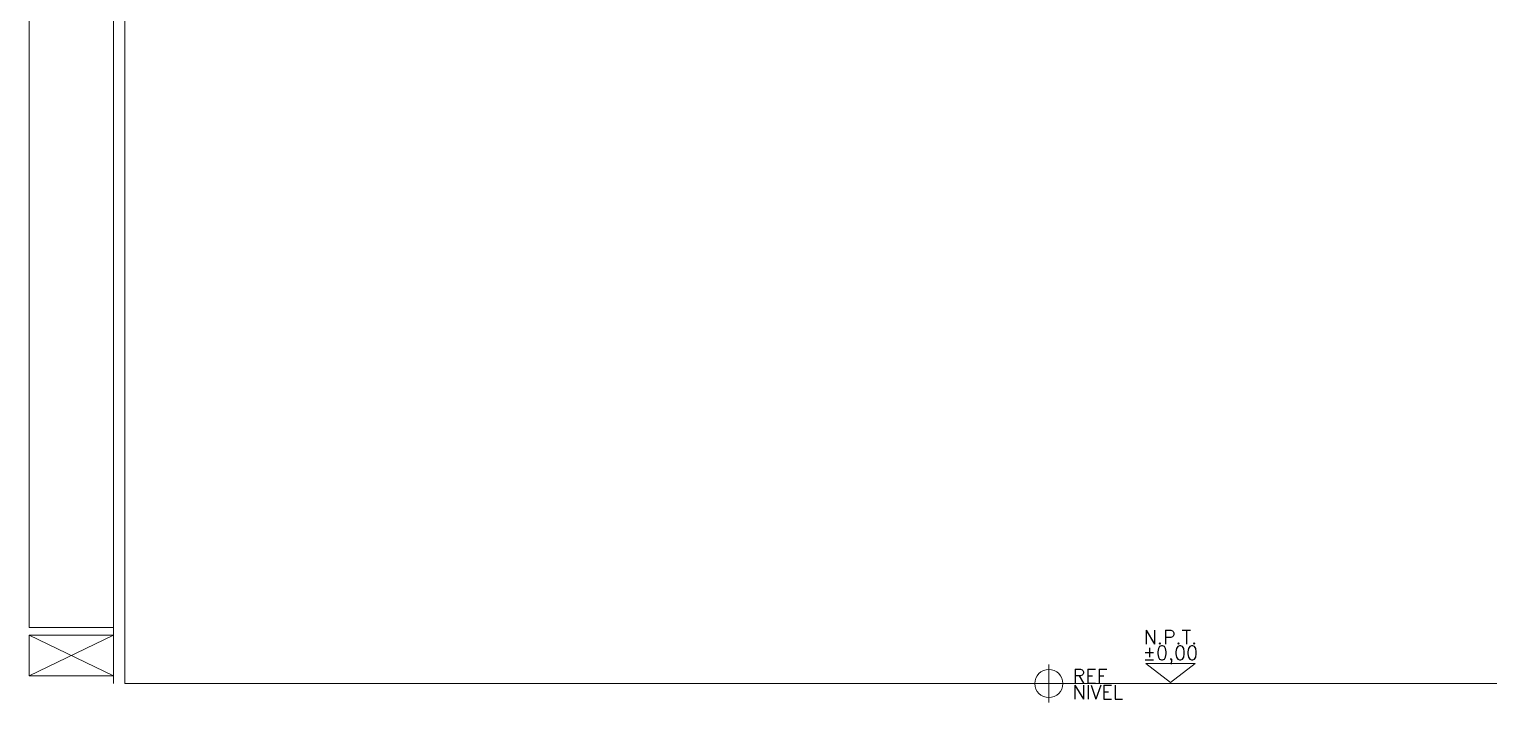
# Model space of a CAD drawing. Header units: metres. Extents: x -2 to 690, y -116 to 73.
# Drawn here: x 223.504 to 224.81, y 63.014 to 63.614 of the extents above; entities that cross this region are included whole.
import ezdxf
from ezdxf.enums import TextEntityAlignment as Align

# ---------------------------------------------------------------- set-up
doc = ezdxf.new("R2010")
doc.units = ezdxf.units.M
doc.header["$LTSCALE"] = 5
doc.header["$MEASUREMENT"] = 0
for name, color, linetype, lineweight in [('A-ANNO-SYMB', 3, 'Continuous', 18), ('A-ANNO-TEXT', 3, 'Continuous', 18), ('A-DETL-MBND', 3, 'Continuous', 18), ('A-WALL-STUD', 3, 'Continuous', 18)]:
    doc.layers.add(name, color=color, linetype=linetype, lineweight=lineweight)
doc.styles.add('E-ROMANS', font='romans.shx', dxfattribs={"width": 0.8})

msp = doc.modelspace()

# ---------------------------------------------------------------- linework, layer by layer
at = {"layer": 'A-ANNO-SYMB'}
for p, q in [((224.4114, 63.0145), (224.4114, 63.0485)), ((223.5885, 63.0315), (224.8102, 63.0315)), ((224.3921, 63.0315), (224.4897, 63.0315))]:
    msp.add_line(p, q, dxfattribs=at)
for points in [[(223.5785, 65.8258), (223.5785, 65.3515), (223.5885, 65.3515), (223.5885, 63.0315)], [(224.5417, 63.0493), (224.4977, 63.0493)], [(224.5417, 63.0493), (224.5197, 63.0324), (224.4977, 63.0493)]]:
    msp.add_lwpolyline(points, dxfattribs=at)
msp.add_lwpolyline([(223.5035, 65.2515), (223.5785, 65.2515), (223.5785, 63.0815), (223.5035, 63.0815)], close=True, dxfattribs=at)
msp.add_circle((224.4114, 63.0315), 0.0125, dxfattribs=at)
at = {"layer": 'A-DETL-MBND'}
msp.add_lwpolyline([(223.5785, 65.3515), (223.5785, 63.0315)], dxfattribs=at)
at = {"layer": 'A-WALL-STUD'}
for p, q in [((223.5035, 63.0385), (223.5785, 63.0745)), ((223.5785, 63.0385), (223.5035, 63.0745))]:
    msp.add_line(p, q, dxfattribs=at)
msp.add_lwpolyline([(223.5035, 63.0385), (223.5785, 63.0385), (223.5785, 63.0745), (223.5035, 63.0745)], close=True, dxfattribs=at)

# ---------------------------------------------------------------- texts
at = {"layer": 'A-ANNO-TEXT', "style": 'E-ROMANS'}
for tag, text, p in [('N.P.T.', 'N.', (224.5197, 63.0627)), ('%%P0,00', '0.00', (224.5197, 63.0488))]:
    msp.add_attdef(tag, text=text, height=0.0125, dxfattribs=at).set_placement(p, align=Align.BOTTOM_CENTER)
msp.add_attdef('REF', text='', height=0.0125, dxfattribs=at).set_placement((224.4326, 63.0281), align=Align.BOTTOM_LEFT)
msp.add_attdef('NIVEL', text='%%P0,00', height=0.0125, dxfattribs=at).set_placement((224.4325, 63.0302), align=Align.TOP_LEFT)

doc.saveas('drawing.dxf')
